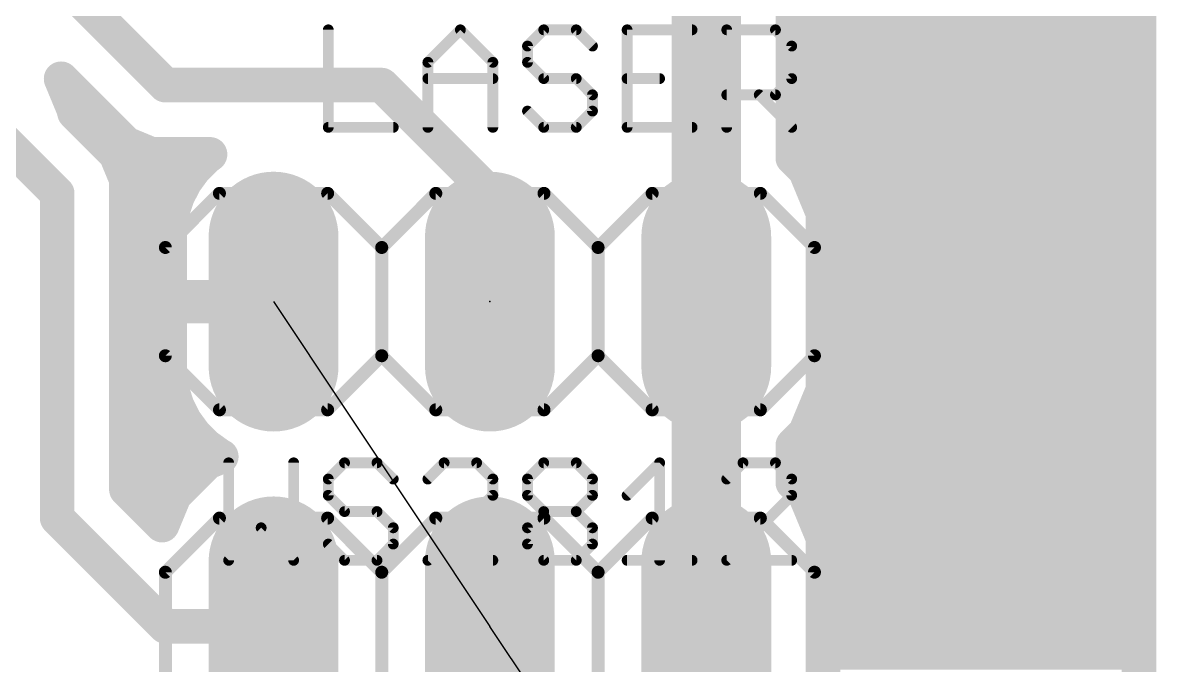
# Model space of a CAD drawing. Extents: x -0.2 to 52.3, y -1.5 to 54.9.
# Drawn here: x 38.97 to 52.27, y 7.16 to 14.7 of the extents above; entities that cross this region are included whole.
import ezdxf

# ---------------------------------------------------------------- set-up
doc = ezdxf.new("R2010")
doc.units = 0
for name, color, linetype in [('16', 175, 'CONTINUOUS'), ('17', 82, 'CONTINUOUS'), ('19', 53, 'CONTINUOUS'), ('21', 253, 'CONTINUOUS'), ('23', 7, 'CONTINUOUS'), ('25', 253, 'CONTINUOUS'), ('51', 253, 'CONTINUOUS')]:
    doc.layers.add(name, color=color, linetype=linetype)

# ---------------------------------------------------------------- blocks, each defined once
blk = doc.blocks.new('RECT')
blk.add_solid([(-0.5, -0.5), (0.5, -0.5), (-0.5, 0.5), (0.5, 0.5)])
blk = doc.blocks.new('LONGP100')
at = {"const_width": 1}
blk.add_lwpolyline([(-0.5, 0), (0.5, 0)], dxfattribs=at)
at = {"const_width": 0.5}
for points in [[(-0.5, 0.25, 1), (-0.5, -0.25)], [(0.5, -0.25, 1), (0.5, 0.25)]]:
    blk.add_lwpolyline(points, format="xyb", dxfattribs=at)

msp = doc.modelspace()

# ---------------------------------------------------------------- linework, layer by layer
at = {"layer": '16'}
for points, const_width in [([(52.07, 54.61), (52.07, 0)], 0.4064), ([(46.99, 16.51), (46.99, 11.43)], 0.8128), ([(39.17, 15.44), (40.64, 13.97)], 0.4064), ([(48.006, 14.8243), (48.1528, 14.971)], 0.4064), ([(48.006, 13.1157), (48.006, 14.8243)], 0.4064), ([(48.006, 14.6304), (52.07, 14.6304)], 0.4064), ([(48.006, 14.224), (52.07, 14.224)], 0.4064), ([(39.573, 13.6662), (39.4165, 14.044)], 0.4064), ([(39.4165, 14.044), (39.9509, 13.5096)], 0.4064), ([(40.64, 13.97), (43.18, 13.97)], 0.4064), ([(43.18, 13.97), (44.45, 12.7)], 0.4064), ([(39.5103, 13.8176), (39.6429, 13.8176)], 0.4064), ([(48.006, 13.8176), (52.07, 13.8176)], 0.4064), ([(39.573, 13.6465), (39.573, 13.6662)], 0.4064), ([(39.8304, 13.3891), (39.573, 13.6465)], 0.4064), ([(39.9509, 13.5096), (40.1796, 13.2809)], 0.4064), ([(38.63, 13.44), (39.37, 12.7)], 0.4064), ([(39.8083, 13.4112), (40.0493, 13.4112)], 0.4064), ([(40.0591, 13.1604), (39.8304, 13.3891)], 0.4064), ([(48.006, 13.4112), (52.07, 13.4112)], 0.4064), ([(40.1796, 13.2809), (40.4783, 13.1572)], 0.4064), ([(40.1828, 12.8617), (40.0591, 13.1604)], 0.4064), ([(40.4783, 13.1572), (41.1643, 13.1572)], 0.4064), ([(41.1157, 13.122), (40.98, 12.9863)], 0.4064), ([(41.1643, 13.1572), (41.1157, 13.122)], 0.4064), ([(48.1528, 12.9689), (48.006, 13.1157)], 0.4064), ([(40.1235, 13.0048), (40.9986, 13.0048)], 0.4064), ([(40.98, 12.9863), (40.8672, 12.831)], 0.4064), ([(48.1169, 13.0048), (52.07, 13.0048)], 0.4064), ([(40.1828, 9.2267), (40.1828, 12.8617)], 0.4064), ([(48.3616, 12.4648), (48.1528, 12.9689)], 0.4064), ([(40.8672, 12.831), (40.7801, 12.66)], 0.4064), ([(39.37, 12.7), (39.37, 8.89)], 0.4064), ([(40.1828, 12.5984), (40.7601, 12.5984)], 0.4064), ([(40.7801, 12.66), (40.7208, 12.4775)], 0.4064), ([(44.45, 12.7), (44.45, 11.43)], 0.4064), ([(48.3063, 12.5984), (52.07, 12.5984)], 0.4064), ([(40.7208, 12.4775), (40.6908, 12.288)], 0.4064), ([(48.3616, 10.3952), (48.3616, 12.4648)], 0.4064), ([(40.1828, 12.192), (40.6908, 12.192)], 0.4064), ([(40.6908, 12.288), (40.6908, 11.4808)], 0.4064), ([(48.3616, 12.192), (52.07, 12.192)], 0.4064), ([(40.1828, 11.7856), (40.6908, 11.7856)], 0.4064), ([(48.3616, 11.7856), (52.07, 11.7856)], 0.4064), ([(46.99, 11.43), (46.99, 7.62)], 0.8128), ([(40.1828, 11.3792), (41.8592, 11.3792)], 0.4064), ([(40.6908, 11.4808), (41.8592, 11.4808)], 0.4064), ([(41.8592, 11.3792), (40.6908, 11.3792)], 0.4064), ([(40.6908, 11.3792), (40.6908, 10.572)], 0.4064), ([(41.8592, 11.4808), (41.8592, 11.3792)], 0.4064), ([(48.3616, 11.3792), (52.07, 11.3792)], 0.4064), ([(40.1828, 10.9728), (40.6908, 10.9728)], 0.4064), ([(48.3616, 10.9728), (52.07, 10.9728)], 0.4064), ([(40.1828, 10.5664), (40.6917, 10.5664)], 0.4064), ([(40.6908, 10.572), (40.7208, 10.3825)], 0.4064), ([(48.3616, 10.5664), (52.07, 10.5664)], 0.4064), ([(40.7208, 10.3825), (40.7801, 10.2)], 0.4064), ([(48.1528, 9.891), (48.3616, 10.3952)], 0.4064), ([(40.7801, 10.2), (40.8672, 10.029)], 0.4064), ([(40.1828, 10.16), (40.8005, 10.16)], 0.4064), ([(48.2642, 10.16), (52.07, 10.16)], 0.4064), ([(40.8672, 10.029), (40.98, 9.8737)], 0.4064), ([(40.98, 9.8737), (41.1157, 9.738)], 0.4064), ([(48.006, 9.7443), (48.1528, 9.891)], 0.4064), ([(40.1828, 9.7536), (41.1002, 9.7536)], 0.4064), ([(41.1157, 9.738), (41.271, 9.6252)], 0.4064), ([(48.006, 9.3057), (48.006, 9.7443)], 0.4064), ([(48.0153, 9.7536), (52.07, 9.7536)], 0.4064), ([(41.1331, 9.5448), (40.7472, 9.1589)], 0.4064), ([(41.2963, 9.6124), (41.1331, 9.5448)], 0.4064), ([(41.271, 9.6252), (41.2963, 9.6124)], 0.4064), ([(40.1828, 9.3472), (40.9355, 9.3472)], 0.4064), ([(48.006, 9.3472), (52.07, 9.3472)], 0.4064), ([(48.1528, 9.1589), (48.006, 9.3057)], 0.4064), ([(40.6017, 8.8077), (40.1828, 9.2267)], 0.4064), ([(40.7472, 9.1589), (40.6017, 8.8077)], 0.4064), ([(48.3616, 8.6548), (48.1528, 9.1589)], 0.4064), ([(39.37, 8.89), (40.64, 7.62)], 0.4064), ([(40.4687, 8.9408), (40.6569, 8.9408)], 0.4064), ([(48.2431, 8.9408), (52.07, 8.9408)], 0.4064), ([(48.3616, 6.5852), (48.3616, 8.6548)], 0.4064), ([(48.3616, 8.5344), (52.07, 8.5344)], 0.4064), ([(48.3616, 8.128), (52.07, 8.128)], 0.4064), ([(48.3616, 7.7216), (52.07, 7.7216)], 0.4064), ([(40.64, 7.62), (41.91, 7.62)], 0.4064), ([(48.3616, 7.3152), (52.07, 7.3152)], 0.4064)]:
    msp.add_lwpolyline(points, dxfattribs=dict(at, const_width=const_width))
for points, const_width in [([(47.9342, 14.8961, 1), (48.0778, 14.7524)], 0.2032), ([(48.006, 14.732, 1), (48.006, 14.5288)], 0.2032), ([(52.07, 14.5288, 1), (52.07, 14.732)], 0.2032), ([(48.006, 14.3256, 1), (48.006, 14.1224)], 0.2032), ([(52.07, 14.1224, 1), (52.07, 14.3256)], 0.2032), ([(39.4884, 14.1159, 1), (39.3447, 13.9722)], 0.2032), ([(39.5104, 14.0829, 1), (39.3227, 14.0051)], 0.2032), ([(40.64, 14.0716, 1), (40.64, 13.8684)], 0.2032), ([(40.5682, 13.8982, 1), (40.7118, 14.0418)], 0.2032), ([(43.2518, 14.0418, 1), (43.1082, 13.8982)], 0.2032), ([(43.18, 13.8684, 1), (43.18, 14.0716)], 0.2032), ([(39.5103, 13.9192, 1), (39.5103, 13.716)], 0.2032), ([(39.6429, 13.716, 1), (39.6429, 13.9192)], 0.2032), ([(48.006, 13.9192, 1), (48.006, 13.716)], 0.2032), ([(52.07, 13.716, 1), (52.07, 13.9192)], 0.2032), ([(39.6746, 13.6662, 1), (39.4714, 13.6662)], 0.2032), ([(39.6448, 13.7183, 1), (39.5012, 13.5746)], 0.2032), ([(39.4714, 13.6465, 1), (39.6746, 13.6465)], 0.2032), ([(39.4791, 13.6274, 1), (39.6669, 13.7051)], 0.2032), ([(40.0228, 13.5814, 1), (39.8791, 13.4377)], 0.2032), ([(39.8083, 13.5128, 1), (39.8083, 13.3096)], 0.2032), ([(39.9023, 13.4609, 1), (39.7586, 13.3172)], 0.2032), ([(39.8791, 13.4377, 1), (40.0228, 13.5814)], 0.2032), ([(40.0493, 13.3096, 1), (40.0493, 13.5128)], 0.2032), ([(48.006, 13.5128, 1), (48.006, 13.3096)], 0.2032), ([(52.07, 13.3096, 1), (52.07, 13.5128)], 0.2032), ([(39.7586, 13.3172, 1), (39.9023, 13.4609)], 0.2032), ([(40.2185, 13.3748, 1), (40.1407, 13.1871)], 0.2032), ([(40.1077, 13.2091, 1), (40.2514, 13.3528)], 0.2032), ([(40.1529, 13.1993, 1), (39.9652, 13.1215)], 0.2032), ([(39.9872, 13.0886, 1), (40.1309, 13.2323)], 0.2032), ([(40.4783, 13.2588, 1), (40.4783, 13.0556)], 0.2032), ([(40.4394, 13.0633, 1), (40.5172, 13.2511)], 0.2032), ([(41.1876, 13.0501, 1), (41.0439, 13.1938)], 0.2032), ([(41.224, 13.075, 1), (41.1046, 13.2394)], 0.2032), ([(41.1643, 13.0556, 1), (41.1643, 13.2588)], 0.2032), ([(48.0778, 13.1876, 1), (47.9342, 13.0439)], 0.2032), ([(40.1235, 13.1064, 1), (40.1235, 12.9032)], 0.2032), ([(41.0622, 12.9265, 1), (40.8979, 13.046)], 0.2032), ([(40.9986, 12.9032, 1), (40.9986, 13.1064)], 0.2032), ([(41.056, 13.2041, 1), (41.1755, 13.0398)], 0.2032), ([(47.9044, 13.1157, 1), (48.1076, 13.1157)], 0.2032), ([(48.1169, 13.1064, 1), (48.1169, 12.9032)], 0.2032), ([(52.07, 12.9032, 1), (52.07, 13.1064)], 0.2032), ([(40.2844, 12.8617, 1), (40.0812, 12.8617)], 0.2032), ([(40.9082, 13.0581, 1), (41.0519, 12.9144)], 0.2032), ([(48.2467, 13.0078, 1), (48.0589, 12.9301)], 0.2032), ([(48.0809, 12.8971, 1), (48.2246, 13.0408)], 0.2032), ([(40.0889, 12.8228, 1), (40.2767, 12.9006)], 0.2032), ([(40.7851, 12.8907, 1), (40.9494, 12.7713)], 0.2032), ([(40.9578, 12.7849, 1), (40.7767, 12.8771)], 0.2032), ([(39.4716, 12.7, 1), (39.2684, 12.7)], 0.2032), ([(39.2982, 12.6282, 1), (39.4418, 12.7718)], 0.2032), ([(40.1828, 12.7, 1), (40.1828, 12.4968)], 0.2032), ([(40.6896, 12.7061, 1), (40.8706, 12.6139)], 0.2032), ([(40.8767, 12.6286, 1), (40.6835, 12.6914)], 0.2032), ([(40.7601, 12.4968, 1), (40.7601, 12.7)], 0.2032), ([(44.5516, 12.7, 1), (44.3484, 12.7)], 0.2032), ([(44.3782, 12.6282, 1), (44.5218, 12.7718)], 0.2032), ([(48.3063, 12.7, 1), (48.3063, 12.4968)], 0.2032), ([(52.07, 12.4968, 1), (52.07, 12.7)], 0.2032), ([(40.8212, 12.4616, 1), (40.6205, 12.4934)], 0.2032), ([(48.4632, 12.4648, 1), (48.26, 12.4648)], 0.2032), ([(40.6242, 12.5089, 1), (40.8174, 12.4461)], 0.2032), ([(48.2677, 12.4259, 1), (48.4555, 12.5037)], 0.2032), ([(40.1828, 12.2936, 1), (40.1828, 12.0904)], 0.2032), ([(40.7924, 12.288, 1), (40.5892, 12.288)], 0.2032), ([(40.5905, 12.3038, 1), (40.7911, 12.2721)], 0.2032), ([(40.6908, 12.0904, 1), (40.6908, 12.2936)], 0.2032), ([(48.3616, 12.2936, 1), (48.3616, 12.0904)], 0.2032), ([(52.07, 12.0904, 1), (52.07, 12.2936)], 0.2032), ([(40.1828, 11.8872, 1), (40.1828, 11.684)], 0.2032), ([(40.6908, 11.684, 1), (40.6908, 11.8872)], 0.2032), ([(48.3616, 11.8872, 1), (48.3616, 11.684)], 0.2032), ([(52.07, 11.684, 1), (52.07, 11.8872)], 0.2032), ([(47.1932, 11.43, 1), (46.7868, 11.43)], 0.4064), ([(40.1828, 11.4808, 1), (40.1828, 11.2776)], 0.2032), ([(40.6908, 11.5824, 1), (40.6908, 11.3792)], 0.2032), ([(40.5892, 11.4808, 1), (40.7924, 11.4808)], 0.2032), ([(40.6908, 11.4808, 1), (40.6908, 11.2776)], 0.2032), ([(40.7924, 11.3792, 1), (40.5892, 11.3792)], 0.2032), ([(41.9608, 11.4808, 1), (41.7576, 11.4808)], 0.2032), ([(41.8592, 11.3792, 1), (41.8592, 11.5824)], 0.2032), ([(41.8592, 11.2776, 1), (41.8592, 11.4808)], 0.2032), ([(41.8592, 11.2776, 1), (41.8592, 11.4808)], 0.2032), ([(46.7868, 11.43, 1), (47.1932, 11.43)], 0.4064), ([(48.3616, 11.4808, 1), (48.3616, 11.2776)], 0.2032), ([(52.07, 11.2776, 1), (52.07, 11.4808)], 0.2032), ([(41.7576, 11.3792, 1), (41.9608, 11.3792)], 0.2032), ([(44.3484, 11.43, 1), (44.5516, 11.43)], 0.2032), ([(40.1828, 11.0744, 1), (40.1828, 10.8712)], 0.2032), ([(40.6908, 10.8712, 1), (40.6908, 11.0744)], 0.2032), ([(48.3616, 11.0744, 1), (48.3616, 10.8712)], 0.2032), ([(52.07, 10.8712, 1), (52.07, 11.0744)], 0.2032), ([(40.1828, 10.668, 1), (40.1828, 10.4648)], 0.2032), ([(40.7911, 10.5879, 1), (40.5905, 10.5561)], 0.2032), ([(40.5892, 10.572, 1), (40.7924, 10.572)], 0.2032), ([(40.6917, 10.4648, 1), (40.6917, 10.668)], 0.2032), ([(48.3616, 10.668, 1), (48.3616, 10.4648)], 0.2032), ([(52.07, 10.4648, 1), (52.07, 10.668)], 0.2032), ([(40.8174, 10.4139, 1), (40.6242, 10.3511)], 0.2032), ([(48.4555, 10.3563, 1), (48.2677, 10.434)], 0.2032), ([(40.6205, 10.3666, 1), (40.8212, 10.3984)], 0.2032), ([(40.8706, 10.2461, 1), (40.6896, 10.1539)], 0.2032), ([(48.26, 10.3952, 1), (48.4632, 10.3952)], 0.2032), ([(40.1828, 10.2616, 1), (40.1828, 10.0584)], 0.2032), ([(40.6835, 10.1686, 1), (40.8767, 10.2314)], 0.2032), ([(40.8005, 10.0584, 1), (40.8005, 10.2616)], 0.2032), ([(48.2642, 10.2616, 1), (48.2642, 10.0584)], 0.2032), ([(52.07, 10.0584, 1), (52.07, 10.2616)], 0.2032), ([(40.9494, 10.0887, 1), (40.7851, 9.9693)], 0.2032), ([(40.7767, 9.9829, 1), (40.9578, 10.0751)], 0.2032), ([(41.0519, 9.9456, 1), (40.9082, 9.8019)], 0.2032), ([(40.8979, 9.814, 1), (41.0622, 9.9335)], 0.2032), ([(48.0589, 9.9299, 1), (48.2467, 9.8522)], 0.2032), ([(48.2246, 9.8192, 1), (48.0809, 9.9629)], 0.2032), ([(40.1828, 9.8552, 1), (40.1828, 9.652)], 0.2032), ([(41.1755, 9.8202, 1), (41.056, 9.6559)], 0.2032), ([(41.0439, 9.6662, 1), (41.1876, 9.8099)], 0.2032), ([(41.1002, 9.652, 1), (41.1002, 9.8552)], 0.2032), ([(48.1076, 9.7443, 1), (47.9044, 9.7443)], 0.2032), ([(47.9342, 9.8161, 1), (48.0778, 9.6724)], 0.2032), ([(48.0153, 9.8552, 1), (48.0153, 9.652)], 0.2032), ([(52.07, 9.652, 1), (52.07, 9.8552)], 0.2032), ([(41.0942, 9.6387, 1), (41.1719, 9.4509)], 0.2032), ([(41.2049, 9.4729, 1), (41.0612, 9.6166)], 0.2032), ([(41.3171, 9.7158, 1), (41.2249, 9.5347)], 0.2032), ([(41.2113, 9.5431, 1), (41.3307, 9.7074)], 0.2032), ([(41.2501, 9.5219, 1), (41.3424, 9.7029)], 0.2032), ([(41.3351, 9.5185, 1), (41.2574, 9.7063)], 0.2032), ([(40.1828, 9.4488, 1), (40.1828, 9.2456)], 0.2032), ([(40.9355, 9.2456, 1), (40.9355, 9.4488)], 0.2032), ([(48.006, 9.4488, 1), (48.006, 9.2456)], 0.2032), ([(48.0778, 9.3776, 1), (47.9342, 9.2339)], 0.2032), ([(52.07, 9.2456, 1), (52.07, 9.4488)], 0.2032), ([(40.2546, 9.2985, 1), (40.111, 9.1548)], 0.2032), ([(40.0812, 9.2267, 1), (40.2844, 9.2267)], 0.2032), ([(40.6754, 9.2308, 1), (40.8191, 9.0871)], 0.2032), ([(40.8411, 9.1201, 1), (40.6533, 9.1978)], 0.2032), ([(47.9044, 9.3057, 1), (48.1076, 9.3057)], 0.2032), ([(48.2467, 9.1978, 1), (48.0589, 9.1201)], 0.2032), ([(48.0809, 9.0871, 1), (48.2246, 9.2308)], 0.2032), ([(39.4418, 8.9618, 1), (39.2982, 8.8182)], 0.2032), ([(40.4687, 9.0424, 1), (40.4687, 8.8392)], 0.2032), ([(40.6569, 8.8392, 1), (40.6569, 9.0424)], 0.2032), ([(48.2431, 9.0424, 1), (48.2431, 8.8392)], 0.2032), ([(52.07, 8.8392, 1), (52.07, 9.0424)], 0.2032), ([(39.2684, 8.89, 1), (39.4716, 8.89)], 0.2032), ([(40.5079, 8.8466, 1), (40.6956, 8.7689)], 0.2032), ([(40.5299, 8.7359, 1), (40.6736, 8.8796)], 0.2032), ([(48.4632, 8.6548, 1), (48.26, 8.6548)], 0.2032), ([(48.2677, 8.6159, 1), (48.4555, 8.6937)], 0.2032), ([(48.3616, 8.636, 1), (48.3616, 8.4328)], 0.2032), ([(52.07, 8.4328, 1), (52.07, 8.636)], 0.2032), ([(48.3616, 8.2296, 1), (48.3616, 8.0264)], 0.2032), ([(52.07, 8.0264, 1), (52.07, 8.2296)], 0.2032), ([(48.3616, 7.8232, 1), (48.3616, 7.62)], 0.2032), ([(52.07, 7.62, 1), (52.07, 7.8232)], 0.2032), ([(40.64, 7.7216, 1), (40.64, 7.5184)], 0.2032), ([(40.5682, 7.5482, 1), (40.7118, 7.6918)], 0.2032), ([(41.91, 7.5184, 1), (41.91, 7.7216)], 0.2032), ([(46.7868, 7.62, 1), (47.1932, 7.62)], 0.4064), ([(48.3616, 7.4168, 1), (48.3616, 7.2136)], 0.2032), ([(52.07, 7.2136, 1), (52.07, 7.4168)], 0.2032)]:
    msp.add_lwpolyline(points, format="xyb", dxfattribs=dict(at, const_width=const_width))
at = {"layer": '19'}
for p in [(41.91, 11.43), (46.99, 3.81)]:
    msp.add_line(p, (44.45, 7.62), dxfattribs=at)
at = {"layer": '21', "const_width": 0.1524}
for points in [[(40.64, 12.065), (41.275, 12.7)], [(41.275, 12.7), (42.545, 12.7)], [(42.545, 12.7), (43.18, 12.065)], [(43.18, 12.065), (43.815, 12.7)], [(43.815, 12.7), (45.085, 12.7)], [(45.085, 12.7), (45.72, 12.065)], [(45.72, 12.065), (46.355, 12.7)], [(46.355, 12.7), (47.625, 12.7)], [(48.26, 12.065), (47.625, 12.7)], [(40.64, 10.795), (40.64, 12.065)], [(43.18, 10.795), (43.18, 12.065)], [(45.72, 10.795), (45.72, 12.065)], [(48.26, 10.795), (48.26, 12.065)], [(41.275, 10.16), (40.64, 10.795)], [(43.18, 10.795), (42.545, 10.16)], [(43.815, 10.16), (43.18, 10.795)], [(45.72, 10.795), (45.085, 10.16)], [(46.355, 10.16), (45.72, 10.795)], [(47.625, 10.16), (48.26, 10.795)], [(42.545, 10.16), (41.275, 10.16)], [(45.085, 10.16), (43.815, 10.16)], [(47.625, 10.16), (46.355, 10.16)], [(40.64, 8.255), (41.275, 8.89)], [(41.275, 8.89), (42.545, 8.89)], [(42.545, 8.89), (43.18, 8.255)], [(43.18, 8.255), (43.815, 8.89)], [(43.815, 8.89), (45.085, 8.89)], [(45.085, 8.89), (45.72, 8.255)], [(45.72, 8.255), (46.355, 8.89)], [(46.355, 8.89), (47.625, 8.89)], [(48.26, 8.255), (47.625, 8.89)], [(40.64, 6.985), (40.64, 8.255)], [(43.18, 6.985), (43.18, 8.255)], [(45.72, 6.985), (45.72, 8.255)], [(48.26, 6.985), (48.26, 8.255)]]:
    msp.add_lwpolyline(points, dxfattribs=at)
at = {"layer": '21', "const_width": 0.0762}
for points in [[(41.275, 12.7381, 1), (41.275, 12.6619)], [(41.3019, 12.6731, 1), (41.2481, 12.7269)], [(42.5719, 12.7269, 1), (42.5181, 12.6731)], [(42.545, 12.6619, 1), (42.545, 12.7381)], [(43.815, 12.7381, 1), (43.815, 12.6619)], [(43.8419, 12.6731, 1), (43.7881, 12.7269)], [(45.1119, 12.7269, 1), (45.0581, 12.6731)], [(45.085, 12.6619, 1), (45.085, 12.7381)], [(46.355, 12.7381, 1), (46.355, 12.6619)], [(46.3819, 12.6731, 1), (46.3281, 12.7269)], [(47.6519, 12.7269, 1), (47.5981, 12.6731)], [(47.625, 12.6619, 1), (47.625, 12.7381)], [(40.6781, 12.065, 1), (40.6019, 12.065)], [(40.6131, 12.0919, 1), (40.6669, 12.0381)], [(43.2181, 12.065, 1), (43.1419, 12.065)], [(43.1531, 12.0919, 1), (43.2069, 12.0381)], [(43.1531, 12.0381, 1), (43.2069, 12.0919)], [(45.7581, 12.065, 1), (45.6819, 12.065)], [(45.6931, 12.0919, 1), (45.7469, 12.0381)], [(45.6931, 12.0381, 1), (45.7469, 12.0919)], [(48.2981, 12.065, 1), (48.2219, 12.065)], [(48.2331, 12.0381, 1), (48.2869, 12.0919)], [(40.6019, 10.795, 1), (40.6781, 10.795)], [(40.6669, 10.8219, 1), (40.6131, 10.7681)], [(43.1419, 10.795, 1), (43.2181, 10.795)], [(43.2069, 10.8219, 1), (43.1531, 10.7681)], [(43.2069, 10.7681, 1), (43.1531, 10.8219)], [(45.6819, 10.795, 1), (45.7581, 10.795)], [(45.7469, 10.8219, 1), (45.6931, 10.7681)], [(45.7469, 10.7681, 1), (45.6931, 10.8219)], [(48.2219, 10.795, 1), (48.2981, 10.795)], [(48.2869, 10.7681, 1), (48.2331, 10.8219)], [(41.275, 10.1981, 1), (41.275, 10.1219)], [(41.2481, 10.1331, 1), (41.3019, 10.1869)], [(42.5181, 10.1869, 1), (42.5719, 10.1331)], [(42.545, 10.1219, 1), (42.545, 10.1981)], [(43.815, 10.1981, 1), (43.815, 10.1219)], [(43.7881, 10.1331, 1), (43.8419, 10.1869)], [(45.0581, 10.1869, 1), (45.1119, 10.1331)], [(45.085, 10.1219, 1), (45.085, 10.1981)], [(46.355, 10.1981, 1), (46.355, 10.1219)], [(46.3281, 10.1331, 1), (46.3819, 10.1869)], [(47.5981, 10.1869, 1), (47.6519, 10.1331)], [(47.625, 10.1219, 1), (47.625, 10.1981)], [(41.275, 8.9281, 1), (41.275, 8.8519)], [(41.3019, 8.8631, 1), (41.2481, 8.9169)], [(42.5719, 8.9169, 1), (42.5181, 8.8631)], [(42.545, 8.8519, 1), (42.545, 8.9281)], [(43.815, 8.9281, 1), (43.815, 8.8519)], [(43.8419, 8.8631, 1), (43.7881, 8.9169)], [(45.1119, 8.9169, 1), (45.0581, 8.8631)], [(45.085, 8.8519, 1), (45.085, 8.9281)], [(46.355, 8.9281, 1), (46.355, 8.8519)], [(46.3819, 8.8631, 1), (46.3281, 8.9169)], [(47.6519, 8.9169, 1), (47.5981, 8.8631)], [(47.625, 8.8519, 1), (47.625, 8.9281)], [(40.6781, 8.255, 1), (40.6019, 8.255)], [(40.6131, 8.2819, 1), (40.6669, 8.2281)], [(43.2181, 8.255, 1), (43.1419, 8.255)], [(43.1531, 8.2819, 1), (43.2069, 8.2281)], [(43.1531, 8.2281, 1), (43.2069, 8.2819)], [(45.7581, 8.255, 1), (45.6819, 8.255)], [(45.6931, 8.2819, 1), (45.7469, 8.2281)], [(45.6931, 8.2281, 1), (45.7469, 8.2819)], [(48.2981, 8.255, 1), (48.2219, 8.255)], [(48.2331, 8.2281, 1), (48.2869, 8.2819)]]:
    msp.add_lwpolyline(points, format="xyb", dxfattribs=at)
at = {"layer": '23'}
for p in [(44.45, 11.43), (44.45, 7.62)]:
    msp.add_point(p, dxfattribs=at)
at = {"layer": '25', "const_width": 0.127}
for points in [[(42.5527, 14.6187), (42.5527, 13.4747)], [(43.7221, 14.2374), (44.1034, 14.6187)], [(44.1034, 14.6187), (44.4848, 14.2374)], [(45.0822, 14.6187), (44.8915, 14.428)], [(45.4635, 14.6187), (45.0822, 14.6187)], [(45.6541, 14.428), (45.4635, 14.6187)], [(46.8235, 14.6187), (46.0609, 14.6187)], [(46.0609, 14.6187), (46.0609, 13.4747)], [(47.2303, 13.4747), (47.2303, 14.6187)], [(47.2303, 14.6187), (47.8023, 14.6187)], [(47.8023, 14.6187), (47.9929, 14.428)], [(44.8915, 14.428), (44.8915, 14.2374)], [(47.9929, 14.428), (47.9929, 14.0467)], [(43.7221, 13.4747), (43.7221, 14.2374)], [(44.4848, 14.2374), (44.4848, 13.4747)], [(44.8915, 14.2374), (45.0822, 14.0467)], [(43.7221, 14.0467), (44.4848, 14.0467)], [(45.0822, 14.0467), (45.4635, 14.0467)], [(45.4635, 14.0467), (45.6541, 13.856)], [(46.0609, 14.0467), (46.4422, 14.0467)], [(47.9929, 14.0467), (47.8023, 13.856)], [(45.6541, 13.856), (45.6541, 13.6654)], [(47.8023, 13.856), (47.2303, 13.856)], [(47.6116, 13.856), (47.9929, 13.4747)], [(45.0822, 13.4747), (44.8915, 13.6654)], [(45.6541, 13.6654), (45.4635, 13.4747)], [(42.5527, 13.4747), (43.3154, 13.4747)], [(45.4635, 13.4747), (45.0822, 13.4747)], [(46.0609, 13.4747), (46.8235, 13.4747)], [(41.3833, 9.5387), (41.3833, 8.3947)], [(42.146, 8.3947), (42.146, 9.5387)], [(42.7434, 9.5387), (42.5527, 9.348)], [(43.1247, 9.5387), (42.7434, 9.5387)], [(43.3154, 9.348), (43.1247, 9.5387)], [(43.9128, 9.5387), (43.7221, 9.348)], [(44.2941, 9.5387), (43.9128, 9.5387)], [(44.4847, 9.348), (44.2941, 9.5387)], [(44.8915, 9.348), (45.0822, 9.5387)], [(45.0822, 9.5387), (45.4635, 9.5387)], [(45.4635, 9.5387), (45.6541, 9.348)], [(46.0609, 9.1574), (46.4422, 9.5387)], [(46.4422, 9.5387), (46.4422, 8.3947)], [(47.421, 9.5387), (47.2303, 9.348)], [(47.8023, 9.5387), (47.421, 9.5387)], [(47.9929, 9.348), (47.8023, 9.5387)], [(42.5527, 9.348), (42.5527, 9.1574)], [(44.4847, 9.1574), (44.4847, 9.348)], [(44.8915, 9.1574), (44.8915, 9.348)], [(45.6541, 9.348), (45.6541, 9.1574)], [(47.9929, 9.1574), (47.9929, 9.348)], [(42.5527, 9.1574), (42.7434, 8.9667)], [(43.7221, 8.3947), (44.4847, 9.1574)], [(45.0822, 8.9667), (44.8915, 9.1574)], [(45.6541, 9.1574), (45.4635, 8.9667)], [(47.2303, 8.3947), (47.9929, 9.1574)], [(42.7434, 8.9667), (43.1247, 8.9667)], [(43.1247, 8.9667), (43.3154, 8.776)], [(44.8915, 8.776), (45.0822, 8.9667)], [(45.0822, 8.9667), (45.4635, 8.9667)], [(45.4635, 8.9667), (45.6541, 8.776)], [(41.3833, 8.3947), (41.7646, 8.776)], [(41.7646, 8.776), (42.146, 8.3947)], [(43.3154, 8.776), (43.3154, 8.5854)], [(44.8915, 8.5854), (44.8915, 8.776)], [(45.6541, 8.776), (45.6541, 8.5854)], [(42.7434, 8.3947), (42.5527, 8.5854)], [(43.3154, 8.5854), (43.1247, 8.3947)], [(45.0822, 8.3947), (44.8915, 8.5854)], [(45.6541, 8.5854), (45.4635, 8.3947)], [(43.1247, 8.3947), (42.7434, 8.3947)], [(44.4847, 8.3947), (43.7221, 8.3947)], [(45.4635, 8.3947), (45.0822, 8.3947)], [(46.0609, 8.3947), (46.8235, 8.3947)], [(47.9929, 8.3947), (47.2303, 8.3947)]]:
    msp.add_lwpolyline(points, dxfattribs=at)
at = {"layer": '25', "const_width": 0.0635}
for points in [[(42.5845, 14.6187, 1), (42.521, 14.6187)], [(44.1259, 14.6411, 1), (44.081, 14.5962)], [(44.1259, 14.5962, 1), (44.081, 14.6411)], [(45.0822, 14.6504, 1), (45.0822, 14.5869)], [(45.1046, 14.5962, 1), (45.0597, 14.6411)], [(45.4859, 14.6411, 1), (45.441, 14.5962)], [(45.4635, 14.5869, 1), (45.4635, 14.6504)], [(46.0926, 14.6187, 1), (46.0291, 14.6187)], [(46.0609, 14.6504, 1), (46.0609, 14.5869)], [(46.8235, 14.5869, 1), (46.8235, 14.6504)], [(47.262, 14.6187, 1), (47.1985, 14.6187)], [(47.2303, 14.6504, 1), (47.2303, 14.5869)], [(47.8247, 14.6411, 1), (47.7798, 14.5962)], [(47.8023, 14.5869, 1), (47.8023, 14.6504)], [(44.9232, 14.428, 1), (44.8597, 14.428)], [(44.869, 14.4505, 1), (44.9139, 14.4056)], [(45.6317, 14.4056, 1), (45.6766, 14.4505)], [(48.0247, 14.428, 1), (47.9612, 14.428)], [(47.9705, 14.4056, 1), (48.0154, 14.4505)], [(43.7539, 14.2374, 1), (43.6904, 14.2374)], [(43.6996, 14.2598, 1), (43.7446, 14.2149)], [(44.5165, 14.2374, 1), (44.453, 14.2374)], [(44.4623, 14.2149, 1), (44.5072, 14.2598)], [(44.8597, 14.2374, 1), (44.9232, 14.2374)], [(44.9139, 14.2598, 1), (44.869, 14.2149)], [(43.7221, 14.0784, 1), (43.7221, 14.0149)], [(44.4848, 14.0149, 1), (44.4848, 14.0784)], [(45.0822, 14.0784, 1), (45.0822, 14.0149)], [(45.4859, 14.0691, 1), (45.441, 14.0242)], [(45.4635, 14.0149, 1), (45.4635, 14.0784)], [(46.0609, 14.0784, 1), (46.0609, 14.0149)], [(46.4422, 14.0149, 1), (46.4422, 14.0784)], [(48.0154, 14.0242, 1), (47.9705, 14.0691)], [(45.0597, 14.0242, 1), (45.1046, 14.0691)], [(47.9612, 14.0467, 1), (48.0247, 14.0467)], [(45.6859, 13.856, 1), (45.6224, 13.856)], [(45.6317, 13.8336, 1), (45.6766, 13.8785)], [(47.2303, 13.8878, 1), (47.2303, 13.8243)], [(47.6341, 13.8785, 1), (47.5892, 13.8336)], [(47.7798, 13.8785, 1), (47.8247, 13.8336)], [(47.8023, 13.8243, 1), (47.8023, 13.8878)], [(44.9139, 13.6878, 1), (44.869, 13.6429)], [(45.6766, 13.6429, 1), (45.6317, 13.6878)], [(45.6224, 13.6654, 1), (45.6859, 13.6654)], [(42.5527, 13.5065, 1), (42.5527, 13.4429)], [(42.521, 13.4747, 1), (42.5845, 13.4747)], [(43.3154, 13.4429, 1), (43.3154, 13.5065)], [(43.6904, 13.4747, 1), (43.7539, 13.4747)], [(44.453, 13.4747, 1), (44.5165, 13.4747)], [(45.0822, 13.5065, 1), (45.0822, 13.4429)], [(45.0597, 13.4522, 1), (45.1046, 13.4972)], [(45.441, 13.4972, 1), (45.4859, 13.4522)], [(45.4635, 13.4429, 1), (45.4635, 13.5065)], [(46.0609, 13.5065, 1), (46.0609, 13.4429)], [(46.0291, 13.4747, 1), (46.0926, 13.4747)], [(46.8235, 13.4429, 1), (46.8235, 13.5065)], [(47.1985, 13.4747, 1), (47.262, 13.4747)], [(47.9705, 13.4522, 1), (48.0154, 13.4972)], [(41.4151, 9.5387, 1), (41.3516, 9.5387)], [(42.1777, 9.5387, 1), (42.1142, 9.5387)], [(42.7434, 9.5704, 1), (42.7434, 9.5069)], [(42.7658, 9.5162, 1), (42.7209, 9.5611)], [(43.1471, 9.5611, 1), (43.1022, 9.5162)], [(43.1247, 9.5069, 1), (43.1247, 9.5704)], [(43.9128, 9.5704, 1), (43.9128, 9.5069)], [(43.9352, 9.5162, 1), (43.8903, 9.5611)], [(44.3165, 9.5611, 1), (44.2716, 9.5162)], [(44.2941, 9.5069, 1), (44.2941, 9.5704)], [(45.0822, 9.5704, 1), (45.0822, 9.5069)], [(45.1046, 9.5162, 1), (45.0597, 9.5611)], [(45.4859, 9.5611, 1), (45.441, 9.5162)], [(45.4635, 9.5069, 1), (45.4635, 9.5704)], [(46.474, 9.5387, 1), (46.4105, 9.5387)], [(46.4647, 9.5162, 1), (46.4198, 9.5611)], [(47.421, 9.5704, 1), (47.421, 9.5069)], [(47.4434, 9.5162, 1), (47.3985, 9.5611)], [(47.8247, 9.5611, 1), (47.7798, 9.5162)], [(47.8023, 9.5069, 1), (47.8023, 9.5704)], [(42.5845, 9.348, 1), (42.5209, 9.348)], [(42.5302, 9.3705, 1), (42.5752, 9.3256)], [(43.2929, 9.3256, 1), (43.3378, 9.3705)], [(43.6996, 9.3705, 1), (43.7445, 9.3256)], [(44.5165, 9.348, 1), (44.453, 9.348)], [(44.4623, 9.3256, 1), (44.5072, 9.3705)], [(44.9232, 9.348, 1), (44.8597, 9.348)], [(44.869, 9.3705, 1), (44.9139, 9.3256)], [(45.6859, 9.348, 1), (45.6224, 9.348)], [(45.6317, 9.3256, 1), (45.6766, 9.3705)], [(47.2078, 9.3705, 1), (47.2527, 9.3256)], [(48.0247, 9.348, 1), (47.9612, 9.348)], [(47.9705, 9.3256, 1), (48.0154, 9.3705)], [(42.5209, 9.1574, 1), (42.5845, 9.1574)], [(42.5752, 9.1798, 1), (42.5302, 9.1349)], [(44.453, 9.1574, 1), (44.5165, 9.1574)], [(44.5072, 9.1349, 1), (44.4623, 9.1798)], [(44.8597, 9.1574, 1), (44.9232, 9.1574)], [(44.9139, 9.1798, 1), (44.869, 9.1349)], [(45.6224, 9.1574, 1), (45.6859, 9.1574)], [(45.6766, 9.1349, 1), (45.6317, 9.1798)], [(46.0384, 9.1798, 1), (46.0833, 9.1349)], [(47.9612, 9.1574, 1), (48.0247, 9.1574)], [(48.0154, 9.1349, 1), (47.9705, 9.1798)], [(42.7434, 8.9984, 1), (42.7434, 8.9349)], [(42.7209, 8.9442, 1), (42.7658, 8.9891)], [(43.1471, 8.9891, 1), (43.1022, 8.9442)], [(43.1247, 8.9349, 1), (43.1247, 8.9984)], [(45.0822, 8.9984, 1), (45.0822, 8.9349)], [(45.1046, 8.9442, 1), (45.0597, 8.9891)], [(45.0597, 8.9442, 1), (45.1046, 8.9891)], [(45.4859, 8.9891, 1), (45.441, 8.9442)], [(45.441, 8.9891, 1), (45.4859, 8.9442)], [(45.4635, 8.9349, 1), (45.4635, 8.9984)], [(41.7871, 8.7985, 1), (41.7422, 8.7536)], [(41.7871, 8.7536, 1), (41.7422, 8.7985)], [(43.3471, 8.776, 1), (43.2836, 8.776)], [(43.2929, 8.7536, 1), (43.3378, 8.7985)], [(44.9232, 8.776, 1), (44.8597, 8.776)], [(44.869, 8.7985, 1), (44.9139, 8.7536)], [(45.6859, 8.776, 1), (45.6224, 8.776)], [(45.6317, 8.7536, 1), (45.6766, 8.7985)], [(42.5752, 8.6078, 1), (42.5302, 8.5629)], [(43.2836, 8.5854, 1), (43.3471, 8.5854)], [(43.3378, 8.5629, 1), (43.2929, 8.6078)], [(44.8597, 8.5854, 1), (44.9232, 8.5854)], [(44.9139, 8.6078, 1), (44.869, 8.5629)], [(45.6224, 8.5854, 1), (45.6859, 8.5854)], [(45.6766, 8.5629, 1), (45.6317, 8.6078)], [(41.3609, 8.4172, 1), (41.4058, 8.3722)], [(41.3516, 8.3947, 1), (41.4151, 8.3947)], [(42.1142, 8.3947, 1), (42.1777, 8.3947)], [(42.1235, 8.3722, 1), (42.1684, 8.4172)], [(42.7434, 8.4265, 1), (42.7434, 8.3629)], [(42.7209, 8.3722, 1), (42.7658, 8.4172)], [(43.1022, 8.4172, 1), (43.1471, 8.3722)], [(43.1247, 8.3629, 1), (43.1247, 8.4265)], [(43.7221, 8.4265, 1), (43.7221, 8.3629)], [(43.6996, 8.4172, 1), (43.7445, 8.3722)], [(44.4847, 8.3629, 1), (44.4847, 8.4265)], [(45.0822, 8.4265, 1), (45.0822, 8.3629)], [(45.0597, 8.3722, 1), (45.1046, 8.4172)], [(45.441, 8.4172, 1), (45.4859, 8.3722)], [(45.4635, 8.3629, 1), (45.4635, 8.4265)], [(46.0609, 8.4265, 1), (46.0609, 8.3629)], [(46.4105, 8.3947, 1), (46.474, 8.3947)], [(46.8235, 8.3629, 1), (46.8235, 8.4265)], [(47.2303, 8.4265, 1), (47.2303, 8.3629)], [(47.2078, 8.4172, 1), (47.2527, 8.3722)], [(47.9929, 8.3629, 1), (47.9929, 8.4265)]]:
    msp.add_lwpolyline(points, format="xyb", dxfattribs=at)

# ---------------------------------------------------------------- block references
at = {"layer": '17', "xscale": 1.524, "yscale": 1.524, "rotation": 270}
for p in [(41.91, 11.43), (41.91, 11.43), (44.45, 11.43), (44.45, 11.43), (46.99, 11.43), (46.99, 11.43), (41.91, 7.62), (41.91, 7.62), (44.45, 7.62), (44.45, 7.62), (46.99, 7.62), (46.99, 7.62)]:
    msp.add_blockref('LONGP100', p, dxfattribs=at)
at = {"layer": '51', "xscale": 0.508, "yscale": 0.508, "rotation": 180}
for p in [(41.91, 11.43), (44.45, 11.43), (46.99, 11.43), (41.91, 7.62), (44.45, 7.62), (46.99, 7.62)]:
    msp.add_blockref('RECT', p, dxfattribs=at)

doc.saveas('drawing.dxf')
